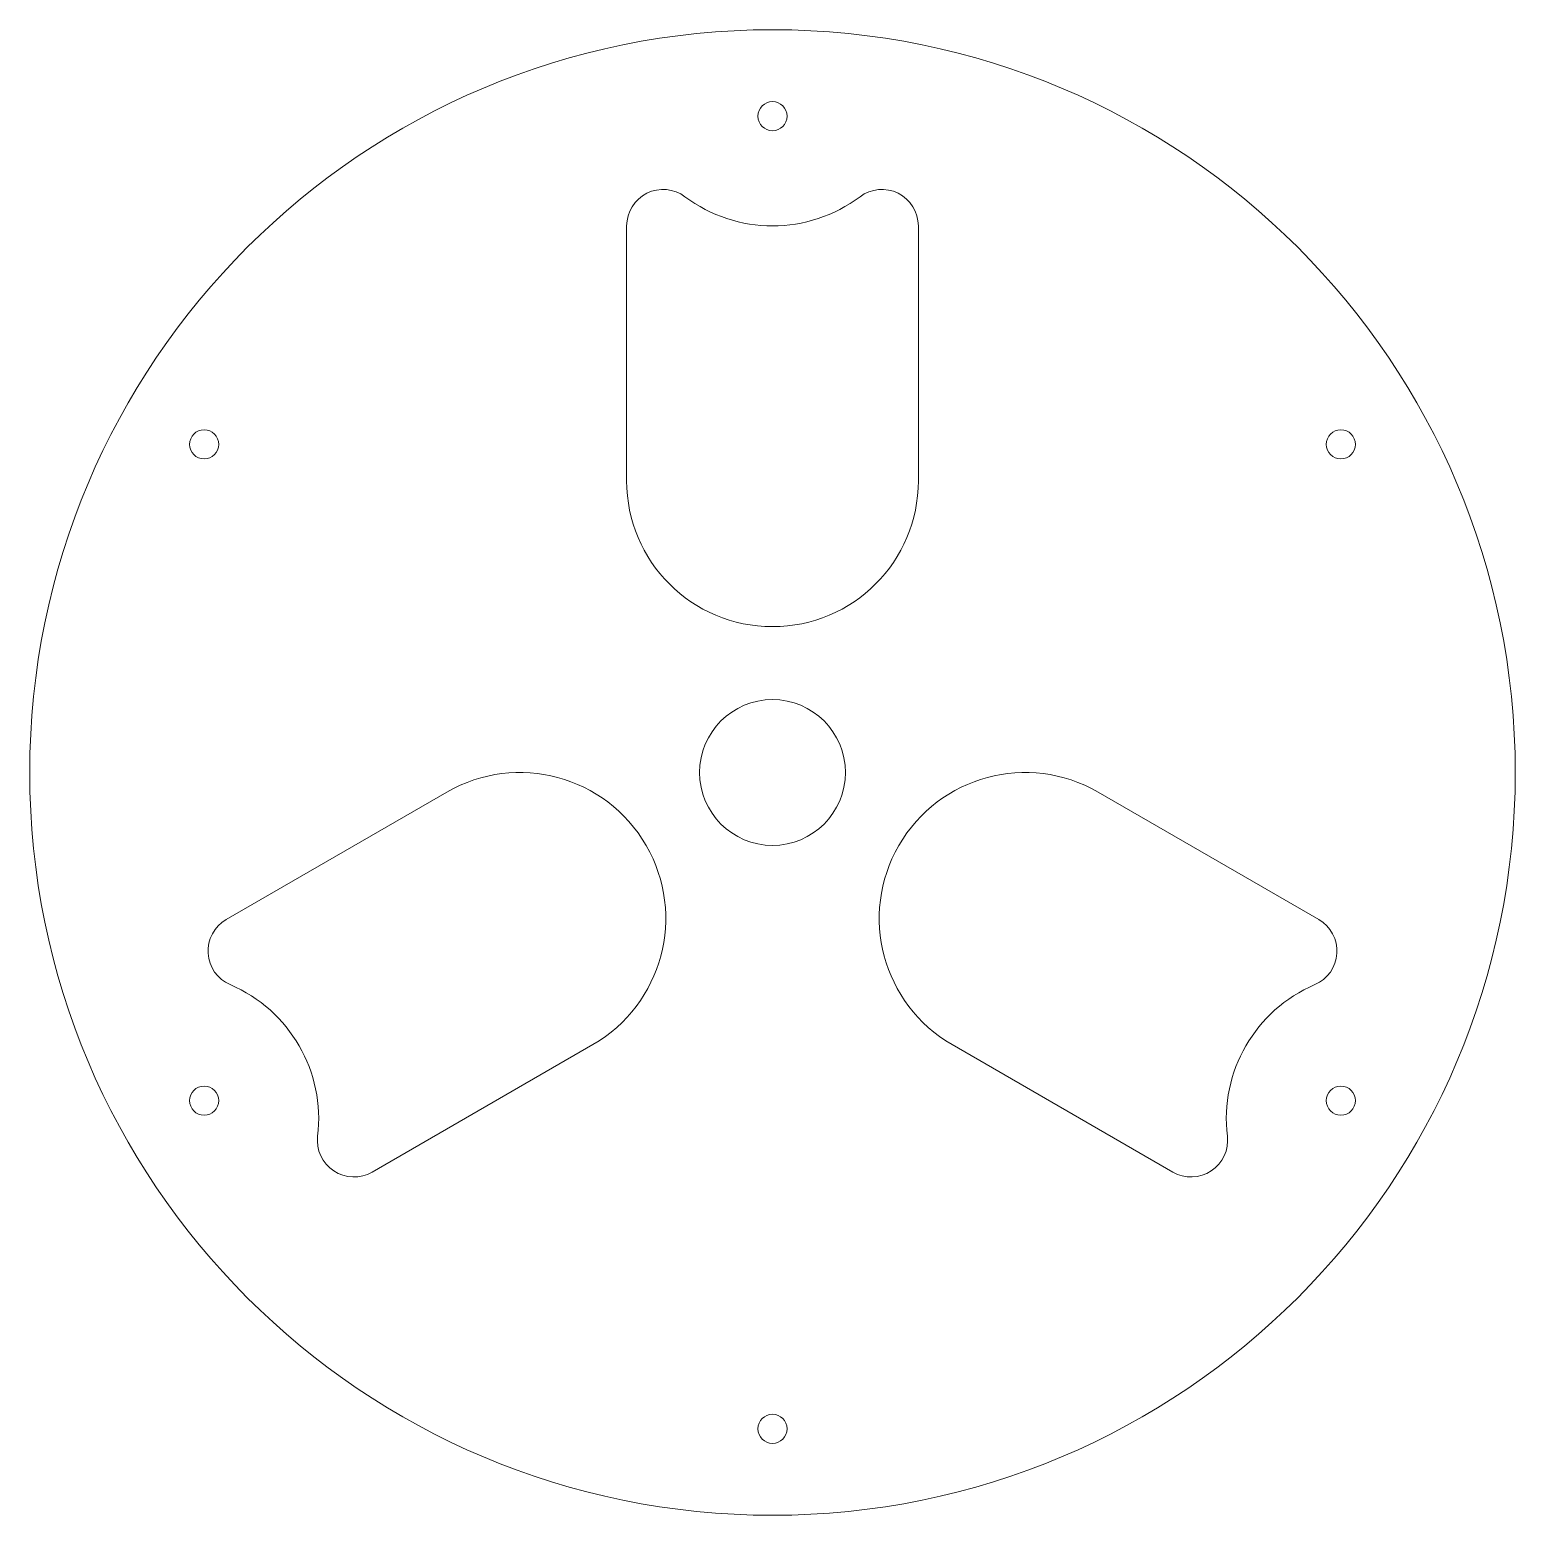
# Model space of a CAD drawing. Header units: millimetres. Extents: x -102 to 102, y -102 to 102.
import ezdxf

# ---------------------------------------------------------------- set-up
doc = ezdxf.new("R2010")
doc.units = ezdxf.units.MM

msp = doc.modelspace()

# ---------------------------------------------------------------- linework, layer by layer
at = {"color": 7, "linetype": 'Continuous', "lineweight": 15}
for p, q in [((-20, 74.96), (-20, 40)), ((20, 40), (20, 74.96)), ((-44.64, -2.68), (-74.91, -20.16)), ((74.91, -20.16), (44.64, -2.68)), ((-54.91, -54.8), (-24.64, -37.32)), ((24.64, -37.32), (54.91, -54.8))]:
    msp.add_line(p, q, dxfattribs=at)
for centre, radius in [((0, 0), 101.86), ((0, 90), 2), ((-77.94, 45), 2), ((77.94, 45), 2), ((0, 0), 10), ((-77.94, -45), 2), ((77.94, -45), 2), ((0, -90), 2)]:
    msp.add_circle(centre, radius, dxfattribs=at)
for centre, radius, start, end in [((-15, 74.96), 5, 53.1301, 180), ((15, 74.96), 5, 0, 126.8699), ((0, 94.96), 20, 233.1301, 306.8699), ((0, 40), 20, 180, 0), ((-34.64, -20), 20, 300, 120), ((34.64, -20), 20, 60, 240), ((-72.41, -24.49), 5, 120, 246.8699), ((72.41, -24.49), 5, 293.1301, 60), ((-82.23, -47.48), 20, 353.1301, 66.8699), ((82.23, -47.48), 20, 113.1301, 186.8699), ((-57.41, -50.47), 5, 173.1301, 300), ((57.41, -50.47), 5, 240, 6.8699)]:
    msp.add_arc(centre, radius, start, end, dxfattribs=at)

doc.saveas('drawing.dxf')
